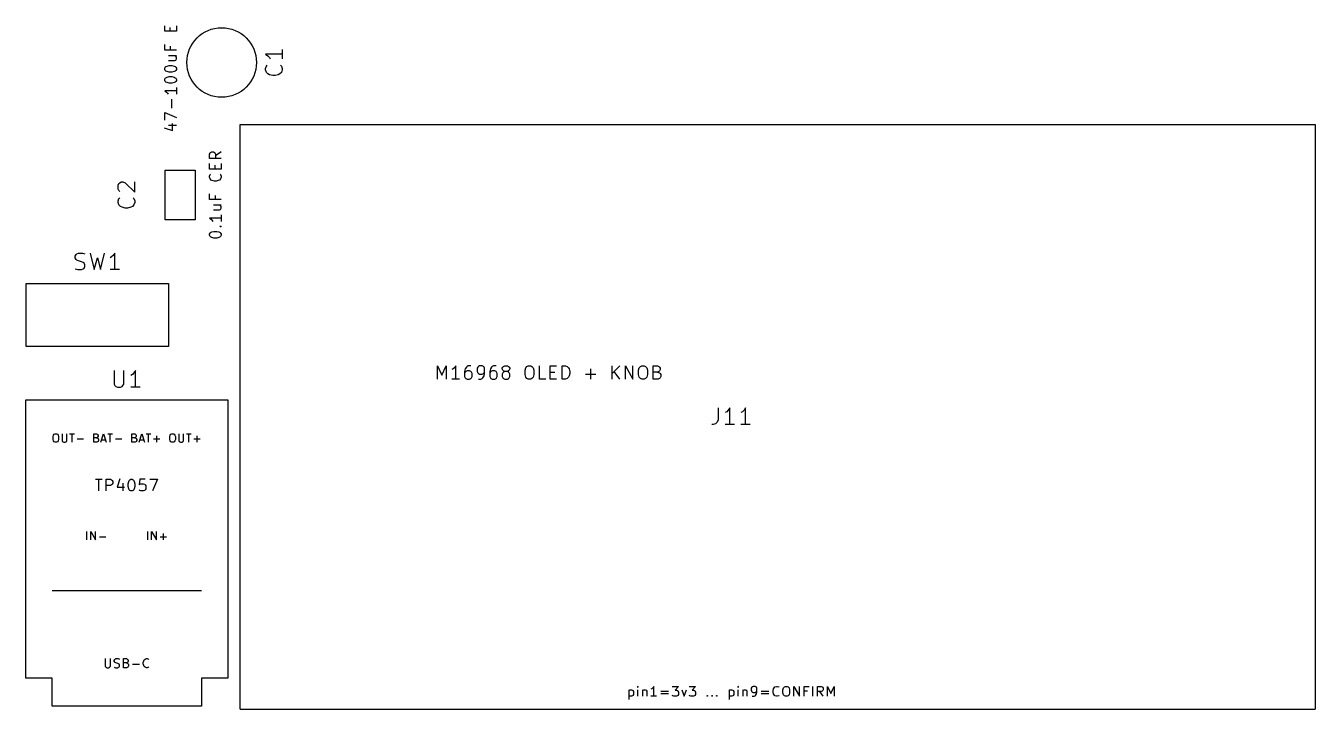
# Model space of a CAD drawing. Header units: inches. Extents: x -0.84 to 5.31, y 0.07 to 4.14.
# Drawn here: x 0.125 to 3.19, y 0.067 to 1.692 of the extents above; entities that cross this region are included whole.
import ezdxf

# ---------------------------------------------------------------- set-up
doc = ezdxf.new("R2010")
doc.units = ezdxf.units.IN
doc.header["$MEASUREMENT"] = 0
doc.layers.add('F.Silkscreen', color=41, linetype='CONTINUOUS', true_color=0xf2eda1)

msp = doc.modelspace()

# ---------------------------------------------------------------- linework, layer by layer
at = {"layer": 'F.Silkscreen', "linetype": 'CONTINUOUS'}
for p, q in [((0.4557, 1.6785), (0.4557, 1.6916)), ((0.4688, 1.6785), (0.4688, 1.6877)), ((0.4833, 1.6916), (0.4833, 1.6785)), ((0.4833, 1.6785), (0.4557, 1.6785)), ((0.4557, 1.6339), (0.4557, 1.647)), ((0.4833, 1.6339), (0.4557, 1.6339)), ((0.4688, 1.643), (0.4688, 1.6339)), ((0.7347, 1.6353), (0.7347, 1.6128)), ((0.457, 1.5932), (0.4583, 1.5945)), ((0.4583, 1.5945), (0.461, 1.5958)), ((0.461, 1.5958), (0.4662, 1.5971)), ((0.4649, 1.6207), (0.4833, 1.6207)), ((0.4649, 1.6089), (0.4793, 1.6089)), ((0.4662, 1.5971), (0.4728, 1.5971)), ((0.4728, 1.5971), (0.478, 1.5958)), ((0.478, 1.5958), (0.4807, 1.5945)), ((0.4793, 1.6089), (0.482, 1.6102)), ((0.482, 1.6194), (0.4807, 1.6207)), ((0.4807, 1.5945), (0.482, 1.5932)), ((0.4833, 1.6168), (0.482, 1.6194)), ((0.482, 1.6102), (0.4833, 1.6129)), ((0.4833, 1.6129), (0.4833, 1.6168)), ((0.7347, 1.624), (0.6953, 1.624)), ((0.6953, 1.624), (0.701, 1.6203)), ((0.6953, 1.5903), (0.6972, 1.5959)), ((0.6972, 1.5959), (0.6991, 1.5978)), ((0.701, 1.6203), (0.7047, 1.6165)), ((0.7047, 1.6165), (0.7066, 1.6128)), ((0.731, 1.5978), (0.7328, 1.5959)), ((0.7328, 1.5959), (0.7347, 1.5903)), ((0.4557, 1.5906), (0.457, 1.5932)), ((0.4557, 1.5879), (0.4557, 1.5906)), ((0.457, 1.5853), (0.4557, 1.5879)), ((0.4557, 1.5643), (0.457, 1.5669)), ((0.4557, 1.5617), (0.4557, 1.5643)), ((0.4583, 1.584), (0.457, 1.5853)), ((0.457, 1.5669), (0.4583, 1.5682)), ((0.461, 1.5827), (0.4583, 1.584)), ((0.4583, 1.5682), (0.461, 1.5696)), ((0.4662, 1.5814), (0.461, 1.5827)), ((0.461, 1.5696), (0.4662, 1.5709)), ((0.4728, 1.5814), (0.4662, 1.5814)), ((0.4662, 1.5709), (0.4728, 1.5709)), ((0.478, 1.5827), (0.4728, 1.5814)), ((0.4728, 1.5709), (0.478, 1.5696)), ((0.4807, 1.584), (0.478, 1.5827)), ((0.478, 1.5696), (0.4807, 1.5682)), ((0.482, 1.5853), (0.4807, 1.584)), ((0.4807, 1.5682), (0.482, 1.5669)), ((0.482, 1.5932), (0.4833, 1.5906)), ((0.4833, 1.5879), (0.482, 1.5853)), ((0.482, 1.5669), (0.4833, 1.5643)), ((0.4833, 1.5906), (0.4833, 1.5879)), ((0.4833, 1.5643), (0.4833, 1.5617)), ((0.6953, 1.5865), (0.6953, 1.5903)), ((0.6972, 1.5809), (0.6953, 1.5865)), ((0.701, 1.5771), (0.6972, 1.5809)), ((0.7047, 1.5753), (0.701, 1.5771)), ((0.7122, 1.5734), (0.7047, 1.5753)), ((0.7178, 1.5734), (0.7122, 1.5734)), ((0.7253, 1.5753), (0.7178, 1.5734)), ((0.7291, 1.5771), (0.7253, 1.5753)), ((0.7328, 1.5809), (0.7291, 1.5771)), ((0.7347, 1.5865), (0.7328, 1.5809)), ((0.7347, 1.5903), (0.7347, 1.5865)), ((0.457, 1.5591), (0.4557, 1.5617)), ((0.4833, 1.5367), (0.4557, 1.5367)), ((0.4557, 1.5367), (0.4597, 1.5341)), ((0.4583, 1.5577), (0.457, 1.5591)), ((0.461, 1.5564), (0.4583, 1.5577)), ((0.4597, 1.5341), (0.4623, 1.5315)), ((0.4662, 1.5551), (0.461, 1.5564)), ((0.4728, 1.5551), (0.4662, 1.5551)), ((0.478, 1.5564), (0.4728, 1.5551)), ((0.4807, 1.5577), (0.478, 1.5564)), ((0.482, 1.5591), (0.4807, 1.5577)), ((0.4833, 1.5617), (0.482, 1.5591)), ((0.4833, 1.5446), (0.4833, 1.5289)), ((0.4623, 1.5315), (0.4636, 1.5289)), ((0.4728, 1.4961), (0.4728, 1.5171)), ((0.4557, 1.4672), (0.4557, 1.4856)), ((0.4557, 1.4856), (0.4833, 1.4738)), ((0.4544, 1.4488), (0.4741, 1.4423)), ((0.4649, 1.4554), (0.4833, 1.4554)), ((0.4741, 1.4423), (0.4741, 1.4593)), ((0.6353, 1.4567), (3.1904, 1.4567)), ((0.6353, 0.0669), (0.6353, 1.4567)), ((3.1904, 1.4567), (3.1904, 0.0669)), ((0.562, 1.3865), (0.5633, 1.3891)), ((0.562, 1.376), (0.562, 1.3865)), ((0.5633, 1.3891), (0.5646, 1.3904)), ((0.5646, 1.3904), (0.5673, 1.3917)), ((0.5673, 1.3917), (0.5712, 1.3917)), ((0.5712, 1.3917), (0.5738, 1.3904)), ((0.5738, 1.3904), (0.5751, 1.3891)), ((0.5751, 1.3891), (0.5765, 1.3865)), ((0.5896, 1.3917), (0.5765, 1.3825)), ((0.5765, 1.3865), (0.5765, 1.376)), ((0.5896, 1.376), (0.562, 1.376)), ((0.562, 1.351), (0.562, 1.3642)), ((0.5896, 1.351), (0.562, 1.351)), ((0.5751, 1.351), (0.5751, 1.3602)), ((0.5896, 1.3642), (0.5896, 1.351)), ((0.3468, 1.3166), (0.3487, 1.3184)), ((0.3487, 1.3184), (0.3524, 1.3203)), ((0.3524, 1.3203), (0.3562, 1.3203)), ((0.3562, 1.3203), (0.3618, 1.3184)), ((0.3618, 1.3184), (0.3843, 1.2959)), ((0.3843, 1.2959), (0.3843, 1.3203)), ((0.457, 1.2303), (0.457, 1.3484)), ((0.457, 1.3484), (0.5278, 1.3484)), ((0.5278, 1.3484), (0.5278, 1.2303)), ((0.562, 1.334), (0.5633, 1.3379)), ((0.562, 1.3314), (0.562, 1.334)), ((0.5633, 1.3274), (0.562, 1.3314)), ((0.5633, 1.3379), (0.5646, 1.3392)), ((0.566, 1.3248), (0.5633, 1.3274)), ((0.5686, 1.3235), (0.566, 1.3248)), ((0.5738, 1.3222), (0.5686, 1.3235)), ((0.5778, 1.3222), (0.5738, 1.3222)), ((0.583, 1.3235), (0.5778, 1.3222)), ((0.5856, 1.3248), (0.583, 1.3235)), ((0.5883, 1.3274), (0.5856, 1.3248)), ((0.587, 1.3392), (0.5883, 1.3379)), ((0.5883, 1.3379), (0.5896, 1.334)), ((0.5896, 1.3314), (0.5883, 1.3274)), ((0.5896, 1.334), (0.5896, 1.3314)), ((0.3449, 1.3128), (0.3468, 1.3166)), ((0.3449, 1.3034), (0.3449, 1.3128)), ((0.3468, 1.2997), (0.3449, 1.3034)), ((0.3487, 1.2978), (0.3468, 1.2997)), ((0.562, 1.2789), (0.562, 1.292)), ((0.5751, 1.2881), (0.5751, 1.2789)), ((0.3449, 1.2753), (0.3468, 1.2809)), ((0.3449, 1.2716), (0.3449, 1.2753)), ((0.3468, 1.2659), (0.3449, 1.2716)), ((0.3468, 1.2809), (0.3487, 1.2828)), ((0.3506, 1.2622), (0.3468, 1.2659)), ((0.3543, 1.2603), (0.3506, 1.2622)), ((0.3618, 1.2584), (0.3543, 1.2603)), ((0.3674, 1.2584), (0.3618, 1.2584)), ((0.3749, 1.2603), (0.3674, 1.2584)), ((0.3787, 1.2622), (0.3749, 1.2603)), ((0.3824, 1.2659), (0.3787, 1.2622)), ((0.3806, 1.2828), (0.3824, 1.2809)), ((0.3824, 1.2809), (0.3843, 1.2753)), ((0.3843, 1.2716), (0.3824, 1.2659)), ((0.3843, 1.2753), (0.3843, 1.2716)), ((0.5896, 1.2789), (0.562, 1.2789)), ((0.5712, 1.2657), (0.5896, 1.2657)), ((0.5883, 1.2644), (0.587, 1.2657)), ((0.5896, 1.2618), (0.5883, 1.2644)), ((0.5883, 1.2552), (0.5896, 1.2579)), ((0.5896, 1.2579), (0.5896, 1.2618)), ((0.5278, 1.2303), (0.457, 1.2303)), ((0.5896, 1.2343), (0.562, 1.2343)), ((0.562, 1.2343), (0.566, 1.2316)), ((0.566, 1.2316), (0.5686, 1.229)), ((0.5686, 1.229), (0.5699, 1.2264)), ((0.5712, 1.2539), (0.5856, 1.2539)), ((0.5856, 1.2539), (0.5883, 1.2552)), ((0.5896, 1.2421), (0.5896, 1.2264)), ((0.562, 1.1962), (0.5633, 1.1988)), ((0.562, 1.1936), (0.562, 1.1962)), ((0.5633, 1.1988), (0.5646, 1.2001)), ((0.5646, 1.2001), (0.5673, 1.2014)), ((0.5673, 1.2014), (0.5725, 1.2028)), ((0.5725, 1.2028), (0.5791, 1.2028)), ((0.5791, 1.2028), (0.5843, 1.2014)), ((0.5843, 1.2014), (0.587, 1.2001)), ((0.587, 1.2146), (0.5883, 1.2159)), ((0.5883, 1.2133), (0.587, 1.2146)), ((0.587, 1.2146), (0.5896, 1.2146)), ((0.587, 1.2001), (0.5883, 1.1988)), ((0.5883, 1.2159), (0.5896, 1.2146)), ((0.5896, 1.2146), (0.5883, 1.2133)), ((0.5883, 1.1988), (0.5896, 1.1962)), ((0.5896, 1.1962), (0.5896, 1.1936)), ((0.5633, 1.1909), (0.562, 1.1936)), ((0.5646, 1.1896), (0.5633, 1.1909)), ((0.5673, 1.1883), (0.5646, 1.1896)), ((0.5725, 1.187), (0.5673, 1.1883)), ((0.5791, 1.187), (0.5725, 1.187)), ((0.5843, 1.1883), (0.5791, 1.187)), ((0.587, 1.1896), (0.5843, 1.1883)), ((0.5883, 1.1909), (0.587, 1.1896)), ((0.5896, 1.1936), (0.5883, 1.1909)), ((0.243, 1.1439), (0.2449, 1.1476)), ((0.243, 1.1401), (0.243, 1.1439)), ((0.2449, 1.1364), (0.243, 1.1401)), ((0.2449, 1.1476), (0.2468, 1.1495)), ((0.2468, 1.1345), (0.2449, 1.1364)), ((0.2468, 1.1495), (0.2505, 1.1514)), ((0.2505, 1.1326), (0.2468, 1.1345)), ((0.2505, 1.1514), (0.2599, 1.1514)), ((0.2599, 1.1514), (0.2655, 1.1495)), ((0.2787, 1.1514), (0.288, 1.112)), ((0.288, 1.112), (0.2955, 1.1401)), ((0.2955, 1.1401), (0.303, 1.112)), ((0.303, 1.112), (0.3124, 1.1514)), ((0.3293, 1.142), (0.3255, 1.1401)), ((0.333, 1.1458), (0.3293, 1.142)), ((0.3368, 1.1514), (0.333, 1.1458)), ((0.3368, 1.112), (0.3368, 1.1514)), ((0.243, 1.1139), (0.2487, 1.112)), ((0.2487, 1.112), (0.258, 1.112)), ((0.258, 1.1308), (0.2505, 1.1326)), ((0.2618, 1.1289), (0.258, 1.1308)), ((0.258, 1.112), (0.2618, 1.1139)), ((0.2637, 1.127), (0.2618, 1.1289)), ((0.2618, 1.1139), (0.2637, 1.1158)), ((0.2655, 1.1233), (0.2637, 1.127)), ((0.2637, 1.1158), (0.2655, 1.1195)), ((0.2655, 1.1195), (0.2655, 1.1233)), ((0.348, 1.112), (0.3255, 1.112)), ((0.1263, 1.0787), (0.4648, 1.0787)), ((0.1263, 0.9291), (0.1263, 1.0787)), ((0.4648, 1.0787), (0.4648, 0.9291)), ((0.4648, 0.9291), (0.1263, 0.9291)), ((0.3355, 0.8719), (0.3355, 0.84)), ((0.358, 0.84), (0.358, 0.8719)), ((0.3786, 0.8625), (0.3748, 0.8606)), ((0.3823, 0.8662), (0.3786, 0.8625)), ((0.3861, 0.8719), (0.3823, 0.8662)), ((0.3861, 0.8325), (0.3861, 0.8719)), ((1.1037, 0.8518), (1.1037, 0.8833)), ((1.1037, 0.8833), (1.1142, 0.8608)), ((1.1142, 0.8608), (1.1247, 0.8833)), ((1.1247, 0.8833), (1.1247, 0.8518)), ((1.1412, 0.8758), (1.1382, 0.8743)), ((1.1442, 0.8788), (1.1412, 0.8758)), ((1.1472, 0.8833), (1.1442, 0.8788)), ((1.1472, 0.8518), (1.1472, 0.8833)), ((1.1697, 0.8758), (1.1682, 0.8698)), ((1.1682, 0.8698), (1.1682, 0.8578)), ((1.1697, 0.8683), (1.1682, 0.8653)), ((1.1727, 0.8803), (1.1697, 0.8758)), ((1.1712, 0.8698), (1.1697, 0.8683)), ((1.1742, 0.8713), (1.1712, 0.8698)), ((1.1742, 0.8818), (1.1727, 0.8803)), ((1.1772, 0.8833), (1.1742, 0.8818)), ((1.1801, 0.8713), (1.1742, 0.8713)), ((1.1831, 0.8833), (1.1772, 0.8833)), ((1.1831, 0.8698), (1.1801, 0.8713)), ((1.1846, 0.8683), (1.1831, 0.8698)), ((1.1861, 0.8653), (1.1846, 0.8683)), ((1.1861, 0.8578), (1.1861, 0.8653)), ((1.1996, 0.8803), (1.1981, 0.8773)), ((1.1981, 0.8773), (1.1981, 0.8698)), ((1.1981, 0.8698), (1.1996, 0.8668)), ((1.2011, 0.8818), (1.1996, 0.8803)), ((1.1996, 0.8668), (1.2011, 0.8653)), ((1.2041, 0.8833), (1.2011, 0.8818)), ((1.2011, 0.8653), (1.2041, 0.8638)), ((1.2101, 0.8833), (1.2041, 0.8833)), ((1.2041, 0.8638), (1.2101, 0.8638)), ((1.2131, 0.8818), (1.2101, 0.8833)), ((1.2101, 0.8638), (1.2131, 0.8653)), ((1.2116, 0.8548), (1.2146, 0.8593)), ((1.2146, 0.8803), (1.2131, 0.8818)), ((1.2131, 0.8653), (1.2146, 0.8668)), ((1.2161, 0.8773), (1.2146, 0.8803)), ((1.2146, 0.8668), (1.2161, 0.8698)), ((1.2146, 0.8593), (1.2161, 0.8653)), ((1.2161, 0.8653), (1.2161, 0.8773)), ((1.2296, 0.8758), (1.2281, 0.8698)), ((1.2281, 0.8698), (1.2281, 0.8578)), ((1.2296, 0.8683), (1.2281, 0.8653)), ((1.2326, 0.8803), (1.2296, 0.8758)), ((1.2311, 0.8698), (1.2296, 0.8683)), ((1.2341, 0.8713), (1.2311, 0.8698)), ((1.2341, 0.8818), (1.2326, 0.8803)), ((1.2371, 0.8833), (1.2341, 0.8818)), ((1.2401, 0.8713), (1.2341, 0.8713)), ((1.2431, 0.8833), (1.2371, 0.8833)), ((1.2431, 0.8698), (1.2401, 0.8713)), ((1.2446, 0.8683), (1.2431, 0.8698)), ((1.2461, 0.8653), (1.2446, 0.8683)), ((1.2461, 0.8578), (1.2461, 0.8653)), ((1.2581, 0.8773), (1.2596, 0.8803)), ((1.2581, 0.8758), (1.2581, 0.8773)), ((1.2596, 0.8728), (1.2581, 0.8758)), ((1.2596, 0.8668), (1.2581, 0.8638)), ((1.2581, 0.8638), (1.2581, 0.8578)), ((1.2596, 0.8803), (1.2611, 0.8818)), ((1.2611, 0.8713), (1.2596, 0.8728)), ((1.2611, 0.8683), (1.2596, 0.8668)), ((1.2611, 0.8818), (1.2641, 0.8833)), ((1.2641, 0.8698), (1.2611, 0.8713)), ((1.2641, 0.8698), (1.2611, 0.8683)), ((1.2641, 0.8833), (1.2701, 0.8833)), ((1.2701, 0.8698), (1.2641, 0.8698)), ((1.2701, 0.8833), (1.2731, 0.8818)), ((1.2731, 0.8713), (1.2701, 0.8698)), ((1.2731, 0.8683), (1.2701, 0.8698)), ((1.2731, 0.8818), (1.2746, 0.8803)), ((1.2746, 0.8728), (1.2731, 0.8713)), ((1.2746, 0.8668), (1.2731, 0.8683)), ((1.2746, 0.8803), (1.2761, 0.8773)), ((1.2761, 0.8758), (1.2746, 0.8728)), ((1.2761, 0.8638), (1.2746, 0.8668)), ((1.2761, 0.8773), (1.2761, 0.8758)), ((1.2761, 0.8578), (1.2761, 0.8638)), ((1.3121, 0.8728), (1.3136, 0.8788)), ((1.3121, 0.8623), (1.3121, 0.8728)), ((1.3136, 0.8563), (1.3121, 0.8623)), ((1.3136, 0.8788), (1.3166, 0.8818)), ((1.3166, 0.8818), (1.3196, 0.8833)), ((1.3196, 0.8833), (1.3256, 0.8833)), ((1.3256, 0.8833), (1.3286, 0.8818)), ((1.3286, 0.8818), (1.3316, 0.8788)), ((1.3316, 0.8788), (1.3331, 0.8728)), ((1.3331, 0.8623), (1.3316, 0.8563)), ((1.3331, 0.8728), (1.3331, 0.8623)), ((1.3466, 0.8518), (1.3466, 0.8833)), ((1.3721, 0.8518), (1.3721, 0.8833)), ((1.3721, 0.8833), (1.3871, 0.8833)), ((1.3721, 0.8683), (1.3826, 0.8683)), ((1.4006, 0.8518), (1.4006, 0.8833)), ((1.4006, 0.8833), (1.4081, 0.8833)), ((1.4081, 0.8833), (1.4126, 0.8818)), ((1.4126, 0.8818), (1.4156, 0.8788)), ((1.4156, 0.8788), (1.4171, 0.8758)), ((1.4171, 0.8593), (1.4156, 0.8563)), ((1.4171, 0.8758), (1.4186, 0.8698)), ((1.4186, 0.8653), (1.4171, 0.8593)), ((1.4186, 0.8698), (1.4186, 0.8653)), ((1.4561, 0.8638), (1.4801, 0.8638)), ((1.4681, 0.8518), (1.4681, 0.8758)), ((1.5191, 0.8518), (1.5191, 0.8833)), ((1.5371, 0.8833), (1.5191, 0.8653)), ((1.5371, 0.8518), (1.5236, 0.8698)), ((1.5506, 0.8518), (1.5506, 0.8833)), ((1.5506, 0.8833), (1.5686, 0.8518)), ((1.5686, 0.8518), (1.5686, 0.8833)), ((1.5821, 0.8728), (1.5836, 0.8788)), ((1.5821, 0.8623), (1.5821, 0.8728)), ((1.5836, 0.8563), (1.5821, 0.8623)), ((1.5836, 0.8788), (1.5866, 0.8818)), ((1.5866, 0.8818), (1.5896, 0.8833)), ((1.5896, 0.8833), (1.5956, 0.8833)), ((1.5956, 0.8833), (1.5986, 0.8818)), ((1.5986, 0.8818), (1.6016, 0.8788)), ((1.6016, 0.8788), (1.6031, 0.8728)), ((1.6031, 0.8623), (1.6016, 0.8563)), ((1.6031, 0.8728), (1.6031, 0.8623)), ((1.6166, 0.8518), (1.6166, 0.8833)), ((1.6166, 0.8833), (1.6271, 0.8833)), ((1.6271, 0.8683), (1.6166, 0.8683)), ((1.6271, 0.8833), (1.6301, 0.8818)), ((1.6301, 0.8698), (1.6271, 0.8683)), ((1.6271, 0.8683), (1.6316, 0.8668)), ((1.6301, 0.8818), (1.6316, 0.8803)), ((1.6316, 0.8713), (1.6301, 0.8698)), ((1.6316, 0.8803), (1.6331, 0.8773)), ((1.6331, 0.8743), (1.6316, 0.8713)), ((1.6316, 0.8668), (1.6331, 0.8653)), ((1.6331, 0.8773), (1.6331, 0.8743)), ((1.6331, 0.8653), (1.6346, 0.8623)), ((1.6346, 0.8623), (1.6346, 0.8578)), ((0.3355, 0.84), (0.3373, 0.8362)), ((0.3373, 0.8362), (0.3392, 0.8344)), ((0.3392, 0.8344), (0.343, 0.8325)), ((0.343, 0.8325), (0.3505, 0.8325)), ((0.3505, 0.8325), (0.3542, 0.8344)), ((0.3542, 0.8344), (0.3561, 0.8362)), ((0.3561, 0.8362), (0.358, 0.84)), ((0.3973, 0.8325), (0.3748, 0.8325)), ((1.1562, 0.8518), (1.1382, 0.8518)), ((1.1682, 0.8578), (1.1697, 0.8548)), ((1.1697, 0.8548), (1.1712, 0.8533)), ((1.1712, 0.8533), (1.1742, 0.8518)), ((1.1742, 0.8518), (1.1801, 0.8518)), ((1.1801, 0.8518), (1.1831, 0.8533)), ((1.1831, 0.8533), (1.1846, 0.8548)), ((1.1846, 0.8548), (1.1861, 0.8578)), ((1.2011, 0.8518), (1.2071, 0.8518)), ((1.2071, 0.8518), (1.2101, 0.8533)), ((1.2101, 0.8533), (1.2116, 0.8548)), ((1.2281, 0.8578), (1.2296, 0.8548)), ((1.2296, 0.8548), (1.2311, 0.8533)), ((1.2311, 0.8533), (1.2341, 0.8518)), ((1.2341, 0.8518), (1.2401, 0.8518)), ((1.2401, 0.8518), (1.2431, 0.8533)), ((1.2431, 0.8533), (1.2446, 0.8548)), ((1.2446, 0.8548), (1.2461, 0.8578)), ((1.2581, 0.8578), (1.2596, 0.8548)), ((1.2596, 0.8548), (1.2611, 0.8533)), ((1.2611, 0.8533), (1.2641, 0.8518)), ((1.2641, 0.8518), (1.2701, 0.8518)), ((1.2701, 0.8518), (1.2731, 0.8533)), ((1.2731, 0.8533), (1.2746, 0.8548)), ((1.2746, 0.8548), (1.2761, 0.8578)), ((1.3166, 0.8533), (1.3136, 0.8563)), ((1.3196, 0.8518), (1.3166, 0.8533)), ((1.3256, 0.8518), (1.3196, 0.8518)), ((1.3286, 0.8533), (1.3256, 0.8518)), ((1.3316, 0.8563), (1.3286, 0.8533)), ((1.3616, 0.8518), (1.3466, 0.8518)), ((1.3871, 0.8518), (1.3721, 0.8518)), ((1.4081, 0.8518), (1.4006, 0.8518)), ((1.4126, 0.8533), (1.4081, 0.8518)), ((1.4156, 0.8563), (1.4126, 0.8533)), ((1.5866, 0.8533), (1.5836, 0.8563)), ((1.5896, 0.8518), (1.5866, 0.8533)), ((1.5956, 0.8518), (1.5896, 0.8518)), ((1.5986, 0.8533), (1.5956, 0.8518)), ((1.6016, 0.8563), (1.5986, 0.8533)), ((1.6286, 0.8518), (1.6166, 0.8518)), ((1.6316, 0.8533), (1.6286, 0.8518)), ((1.6331, 0.8548), (1.6316, 0.8533)), ((1.6346, 0.8578), (1.6331, 0.8548)), ((0.1253, 0.1408), (0.1253, 0.8022)), ((0.1253, 0.8022), (0.6056, 0.8022)), ((0.6056, 0.8022), (0.6056, 0.1408)), ((1.7708, 0.7832), (1.7708, 0.7551)), ((1.7914, 0.7738), (1.7876, 0.772)), ((1.7951, 0.7776), (1.7914, 0.7738)), ((1.7989, 0.7832), (1.7951, 0.7776)), ((1.7989, 0.7439), (1.7989, 0.7832)), ((1.8289, 0.7738), (1.8251, 0.772)), ((1.8326, 0.7776), (1.8289, 0.7738)), ((1.8364, 0.7832), (1.8326, 0.7776)), ((1.8364, 0.7439), (1.8364, 0.7832)), ((1.7595, 0.7439), (1.7558, 0.7439)), ((1.7651, 0.7457), (1.7595, 0.7439)), ((1.7689, 0.7495), (1.7651, 0.7457)), ((1.7708, 0.7551), (1.7689, 0.7495)), ((1.8101, 0.7439), (1.7876, 0.7439)), ((1.8476, 0.7439), (1.8251, 0.7439)), ((0.1902, 0.7149), (0.1911, 0.7186)), ((0.1902, 0.7083), (0.1902, 0.7149)), ((0.1911, 0.7046), (0.1902, 0.7083)), ((0.1911, 0.7186), (0.193, 0.7205)), ((0.193, 0.7205), (0.1949, 0.7215)), ((0.1949, 0.7215), (0.1986, 0.7215)), ((0.1986, 0.7215), (0.2005, 0.7205)), ((0.2005, 0.7205), (0.2024, 0.7186)), ((0.2024, 0.7186), (0.2033, 0.7149)), ((0.2033, 0.7083), (0.2024, 0.7046)), ((0.2033, 0.7149), (0.2033, 0.7083)), ((0.2117, 0.7215), (0.2117, 0.7055)), ((0.2117, 0.7055), (0.2127, 0.7036)), ((0.222, 0.7036), (0.223, 0.7055)), ((0.223, 0.7055), (0.223, 0.7215)), ((0.2295, 0.7215), (0.2408, 0.7215)), ((0.2352, 0.7018), (0.2352, 0.7215)), ((0.2474, 0.7093), (0.2624, 0.7093)), ((0.2867, 0.7018), (0.2867, 0.7215)), ((0.2867, 0.7215), (0.2933, 0.7215)), ((0.2933, 0.7121), (0.2867, 0.7121)), ((0.2933, 0.7215), (0.2952, 0.7205)), ((0.2952, 0.713), (0.2933, 0.7121)), ((0.2933, 0.7121), (0.2961, 0.7111)), ((0.2952, 0.7205), (0.2961, 0.7196)), ((0.2961, 0.714), (0.2952, 0.713)), ((0.2961, 0.7196), (0.297, 0.7177)), ((0.297, 0.7158), (0.2961, 0.714)), ((0.2961, 0.7111), (0.297, 0.7102)), ((0.297, 0.7177), (0.297, 0.7158)), ((0.297, 0.7102), (0.298, 0.7083)), ((0.298, 0.7055), (0.297, 0.7036)), ((0.298, 0.7083), (0.298, 0.7055)), ((0.3036, 0.7018), (0.3102, 0.7215)), ((0.3055, 0.7074), (0.3148, 0.7074)), ((0.3102, 0.7215), (0.3167, 0.7018)), ((0.3205, 0.7215), (0.3317, 0.7215)), ((0.3261, 0.7018), (0.3261, 0.7215)), ((0.3383, 0.7093), (0.3533, 0.7093)), ((0.3776, 0.7018), (0.3776, 0.7215)), ((0.3776, 0.7215), (0.3842, 0.7215)), ((0.3842, 0.7121), (0.3776, 0.7121)), ((0.3842, 0.7215), (0.3861, 0.7205)), ((0.3861, 0.713), (0.3842, 0.7121)), ((0.3842, 0.7121), (0.387, 0.7111)), ((0.3861, 0.7205), (0.387, 0.7196)), ((0.387, 0.714), (0.3861, 0.713)), ((0.387, 0.7196), (0.388, 0.7177)), ((0.388, 0.7158), (0.387, 0.714)), ((0.387, 0.7111), (0.388, 0.7102)), ((0.388, 0.7177), (0.388, 0.7158)), ((0.388, 0.7102), (0.3889, 0.7083)), ((0.3889, 0.7055), (0.388, 0.7036)), ((0.3889, 0.7083), (0.3889, 0.7055)), ((0.3945, 0.7018), (0.4011, 0.7215)), ((0.3964, 0.7074), (0.4058, 0.7074)), ((0.4011, 0.7215), (0.4076, 0.7018)), ((0.4114, 0.7215), (0.4226, 0.7215)), ((0.417, 0.7018), (0.417, 0.7215)), ((0.4292, 0.7093), (0.4442, 0.7093)), ((0.4367, 0.7018), (0.4367, 0.7168)), ((0.4676, 0.7149), (0.4686, 0.7186)), ((0.4676, 0.7083), (0.4676, 0.7149)), ((0.4686, 0.7046), (0.4676, 0.7083)), ((0.4686, 0.7186), (0.4704, 0.7205)), ((0.4704, 0.7205), (0.4723, 0.7215)), ((0.4723, 0.7215), (0.4761, 0.7215)), ((0.4761, 0.7215), (0.4779, 0.7205)), ((0.4779, 0.7205), (0.4798, 0.7186)), ((0.4798, 0.7186), (0.4808, 0.7149)), ((0.4808, 0.7083), (0.4798, 0.7046)), ((0.4808, 0.7149), (0.4808, 0.7083)), ((0.4892, 0.7215), (0.4892, 0.7055)), ((0.4892, 0.7055), (0.4901, 0.7036)), ((0.4995, 0.7036), (0.5004, 0.7055)), ((0.5004, 0.7055), (0.5004, 0.7215)), ((0.507, 0.7215), (0.5183, 0.7215)), ((0.5126, 0.7018), (0.5126, 0.7215)), ((0.5248, 0.7093), (0.5398, 0.7093)), ((0.5323, 0.7018), (0.5323, 0.7168)), ((0.193, 0.7027), (0.1911, 0.7046)), ((0.1949, 0.7018), (0.193, 0.7027)), ((0.1986, 0.7018), (0.1949, 0.7018)), ((0.2005, 0.7027), (0.1986, 0.7018)), ((0.2024, 0.7046), (0.2005, 0.7027)), ((0.2127, 0.7036), (0.2136, 0.7027)), ((0.2136, 0.7027), (0.2155, 0.7018)), ((0.2155, 0.7018), (0.2192, 0.7018)), ((0.2192, 0.7018), (0.2211, 0.7027)), ((0.2211, 0.7027), (0.222, 0.7036)), ((0.2942, 0.7018), (0.2867, 0.7018)), ((0.2961, 0.7027), (0.2942, 0.7018)), ((0.297, 0.7036), (0.2961, 0.7027)), ((0.3851, 0.7018), (0.3776, 0.7018)), ((0.387, 0.7027), (0.3851, 0.7018)), ((0.388, 0.7036), (0.387, 0.7027)), ((0.4704, 0.7027), (0.4686, 0.7046)), ((0.4723, 0.7018), (0.4704, 0.7027)), ((0.4761, 0.7018), (0.4723, 0.7018)), ((0.4779, 0.7027), (0.4761, 0.7018)), ((0.4798, 0.7046), (0.4779, 0.7027)), ((0.4901, 0.7036), (0.4911, 0.7027)), ((0.4911, 0.7027), (0.4929, 0.7018)), ((0.4929, 0.7018), (0.4967, 0.7018)), ((0.4967, 0.7018), (0.4986, 0.7027)), ((0.4986, 0.7027), (0.4995, 0.7036)), ((0.2913, 0.6135), (0.3071, 0.6135)), ((0.2992, 0.5859), (0.2992, 0.6135)), ((0.3163, 0.5859), (0.3163, 0.6135)), ((0.3163, 0.6135), (0.3267, 0.6135)), ((0.3267, 0.6135), (0.3294, 0.6122)), ((0.3491, 0.6148), (0.3425, 0.5951)), ((0.3727, 0.6122), (0.3753, 0.6135)), ((0.3753, 0.6135), (0.3779, 0.6135)), ((0.3779, 0.6135), (0.3806, 0.6122)), ((0.3963, 0.6135), (0.395, 0.6004)), ((0.4094, 0.6135), (0.3963, 0.6135)), ((0.4199, 0.6135), (0.4383, 0.6135)), ((0.4383, 0.6135), (0.4265, 0.5859)), ((0.3267, 0.599), (0.3163, 0.599)), ((0.3294, 0.6004), (0.3267, 0.599)), ((0.3294, 0.6122), (0.3307, 0.6109)), ((0.3307, 0.6017), (0.3294, 0.6004)), ((0.3307, 0.6109), (0.332, 0.6082)), ((0.332, 0.6043), (0.3307, 0.6017)), ((0.332, 0.6082), (0.332, 0.6043)), ((0.3425, 0.5951), (0.3596, 0.5951)), ((0.3556, 0.6043), (0.3556, 0.5859)), ((0.3687, 0.603), (0.3701, 0.6082)), ((0.3687, 0.5964), (0.3687, 0.603)), ((0.3701, 0.5912), (0.3687, 0.5964)), ((0.3701, 0.6082), (0.3714, 0.6109)), ((0.3714, 0.5885), (0.3701, 0.5912)), ((0.3714, 0.6109), (0.3727, 0.6122)), ((0.3727, 0.5872), (0.3714, 0.5885)), ((0.3753, 0.5859), (0.3727, 0.5872)), ((0.3779, 0.5859), (0.3753, 0.5859)), ((0.3806, 0.5872), (0.3779, 0.5859)), ((0.3806, 0.6122), (0.3819, 0.6109)), ((0.3819, 0.5885), (0.3806, 0.5872)), ((0.3819, 0.6109), (0.3832, 0.6082)), ((0.3832, 0.5912), (0.3819, 0.5885)), ((0.3832, 0.6082), (0.3845, 0.603)), ((0.3845, 0.5964), (0.3832, 0.5912)), ((0.3845, 0.603), (0.3845, 0.5964)), ((0.395, 0.6004), (0.3963, 0.6017)), ((0.3963, 0.5872), (0.395, 0.5885)), ((0.3963, 0.6017), (0.3989, 0.603)), ((0.3989, 0.5859), (0.3963, 0.5872)), ((0.3989, 0.603), (0.4055, 0.603)), ((0.4055, 0.5859), (0.3989, 0.5859)), ((0.4055, 0.603), (0.4081, 0.6017)), ((0.4081, 0.5872), (0.4055, 0.5859)), ((0.4081, 0.6017), (0.4094, 0.6004)), ((0.4094, 0.5885), (0.4081, 0.5872)), ((0.4094, 0.6004), (0.4107, 0.5977)), ((0.4107, 0.5912), (0.4094, 0.5885)), ((0.4107, 0.5977), (0.4107, 0.5912)), ((0.2708, 0.4695), (0.2708, 0.4892)), ((0.2802, 0.4695), (0.2802, 0.4892)), ((0.2802, 0.4892), (0.2914, 0.4695)), ((0.2914, 0.4695), (0.2914, 0.4892)), ((0.3008, 0.477), (0.3158, 0.477)), ((0.4151, 0.4695), (0.4151, 0.4892)), ((0.4245, 0.4695), (0.4245, 0.4892)), ((0.4245, 0.4892), (0.4358, 0.4695)), ((0.4358, 0.4695), (0.4358, 0.4892)), ((0.4451, 0.477), (0.4601, 0.477)), ((0.4526, 0.4695), (0.4526, 0.4845)), ((0.1883, 0.3494), (0.5426, 0.3494)), ((0.3139, 0.1871), (0.3139, 0.1695)), ((0.3263, 0.1695), (0.3263, 0.1871)), ((0.3356, 0.183), (0.3366, 0.185)), ((0.3366, 0.185), (0.3376, 0.186)), ((0.3376, 0.186), (0.3397, 0.1871)), ((0.3397, 0.1871), (0.3448, 0.1871)), ((0.3448, 0.1871), (0.3479, 0.186)), ((0.3572, 0.1654), (0.3572, 0.1871)), ((0.3572, 0.1871), (0.3644, 0.1871)), ((0.3644, 0.1871), (0.3665, 0.186)), ((0.3665, 0.186), (0.3675, 0.185)), ((0.3675, 0.185), (0.3686, 0.183)), ((0.4057, 0.1819), (0.4067, 0.184)), ((0.4067, 0.184), (0.4088, 0.186)), ((0.4088, 0.186), (0.4119, 0.1871)), ((0.4119, 0.1871), (0.4139, 0.1871)), ((0.4139, 0.1871), (0.417, 0.186)), ((0.417, 0.186), (0.418, 0.185)), ((0.3139, 0.1695), (0.3149, 0.1675)), ((0.3149, 0.1675), (0.316, 0.1665)), ((0.316, 0.1665), (0.318, 0.1654)), ((0.318, 0.1654), (0.3222, 0.1654)), ((0.3222, 0.1654), (0.3242, 0.1665)), ((0.3242, 0.1665), (0.3252, 0.1675)), ((0.3252, 0.1675), (0.3263, 0.1695)), ((0.3356, 0.1809), (0.3356, 0.183)), ((0.3366, 0.1788), (0.3356, 0.1809)), ((0.3356, 0.1665), (0.3387, 0.1654)), ((0.3376, 0.1778), (0.3366, 0.1788)), ((0.3397, 0.1768), (0.3376, 0.1778)), ((0.3387, 0.1654), (0.3438, 0.1654)), ((0.3438, 0.1757), (0.3397, 0.1768)), ((0.3459, 0.1747), (0.3438, 0.1757)), ((0.3438, 0.1654), (0.3459, 0.1665)), ((0.3469, 0.1737), (0.3459, 0.1747)), ((0.3459, 0.1665), (0.3469, 0.1675)), ((0.3479, 0.1716), (0.3469, 0.1737)), ((0.3469, 0.1675), (0.3479, 0.1695)), ((0.3479, 0.1695), (0.3479, 0.1716)), ((0.3644, 0.1768), (0.3572, 0.1768)), ((0.3655, 0.1654), (0.3572, 0.1654)), ((0.3665, 0.1778), (0.3644, 0.1768)), ((0.3644, 0.1768), (0.3675, 0.1757)), ((0.3675, 0.1665), (0.3655, 0.1654)), ((0.3675, 0.1788), (0.3665, 0.1778)), ((0.3686, 0.1809), (0.3675, 0.1788)), ((0.3675, 0.1757), (0.3686, 0.1747)), ((0.3686, 0.1675), (0.3675, 0.1665)), ((0.3686, 0.183), (0.3686, 0.1809)), ((0.3686, 0.1747), (0.3696, 0.1726)), ((0.3696, 0.1695), (0.3686, 0.1675)), ((0.3696, 0.1726), (0.3696, 0.1695)), ((0.3789, 0.1737), (0.3954, 0.1737)), ((0.4046, 0.1778), (0.4057, 0.1819)), ((0.4046, 0.1747), (0.4046, 0.1778)), ((0.4057, 0.1706), (0.4046, 0.1747)), ((0.4067, 0.1685), (0.4057, 0.1706)), ((0.4088, 0.1665), (0.4067, 0.1685)), ((0.4119, 0.1654), (0.4088, 0.1665)), ((0.4139, 0.1654), (0.4119, 0.1654)), ((0.417, 0.1665), (0.4139, 0.1654)), ((0.418, 0.1675), (0.417, 0.1665)), ((0.1883, 0.1408), (0.1253, 0.1408)), ((0.1883, 0.0739), (0.1883, 0.1408)), ((0.6056, 0.1408), (0.5426, 0.1408)), ((0.5426, 0.1408), (0.5426, 0.0739)), ((1.5585, 0.1133), (1.5585, 0.0897)), ((1.5585, 0.1122), (1.5608, 0.1133)), ((1.5608, 0.0976), (1.5585, 0.0987)), ((1.5608, 0.1133), (1.5653, 0.1133)), ((1.5653, 0.0976), (1.5608, 0.0976)), ((1.5653, 0.1133), (1.5675, 0.1122)), ((1.5675, 0.0987), (1.5653, 0.0976)), ((1.5675, 0.1122), (1.5687, 0.1111)), ((1.5687, 0.0998), (1.5675, 0.0987)), ((1.5687, 0.1111), (1.5698, 0.1088)), ((1.5698, 0.1021), (1.5687, 0.0998)), ((1.5698, 0.1088), (1.5698, 0.1021)), ((1.5799, 0.1212), (1.5788, 0.1201)), ((1.5788, 0.1201), (1.5799, 0.119)), ((1.581, 0.1201), (1.5799, 0.1212)), ((1.5799, 0.1212), (1.5799, 0.119)), ((1.5799, 0.119), (1.581, 0.1201)), ((1.5799, 0.0976), (1.5799, 0.1133)), ((1.5912, 0.1133), (1.5912, 0.0976)), ((1.5912, 0.1111), (1.5923, 0.1122)), ((1.5923, 0.1122), (1.5945, 0.1133)), ((1.5945, 0.1133), (1.5979, 0.1133)), ((1.5979, 0.1133), (1.6002, 0.1122)), ((1.6002, 0.1122), (1.6013, 0.11)), ((1.6013, 0.11), (1.6013, 0.0976)), ((1.6137, 0.1156), (1.6114, 0.1145)), ((1.6249, 0.0976), (1.6114, 0.0976)), ((1.6159, 0.1178), (1.6137, 0.1156)), ((1.6182, 0.1212), (1.6159, 0.1178)), ((1.6182, 0.0976), (1.6182, 0.1212)), ((1.635, 0.11), (1.653, 0.11)), ((1.653, 0.1032), (1.635, 0.1032)), ((1.662, 0.1212), (1.6766, 0.1212)), ((1.6631, 0.0987), (1.662, 0.0998)), ((1.6654, 0.0976), (1.6631, 0.0987)), ((1.6721, 0.0976), (1.6654, 0.0976)), ((1.6766, 0.1212), (1.6688, 0.1122)), ((1.6688, 0.1122), (1.6721, 0.1122)), ((1.6721, 0.1122), (1.6744, 0.1111)), ((1.6744, 0.0987), (1.6721, 0.0976)), ((1.6744, 0.1111), (1.6755, 0.11)), ((1.6755, 0.0998), (1.6744, 0.0987)), ((1.6755, 0.11), (1.6766, 0.1077)), ((1.6766, 0.1021), (1.6755, 0.0998)), ((1.6766, 0.1077), (1.6766, 0.1021)), ((1.6845, 0.1133), (1.6901, 0.0976)), ((1.6901, 0.0976), (1.6958, 0.1133)), ((1.7025, 0.1212), (1.7171, 0.1212)), ((1.7036, 0.0987), (1.7025, 0.0998)), ((1.7059, 0.0976), (1.7036, 0.0987)), ((1.7126, 0.0976), (1.7059, 0.0976)), ((1.7171, 0.1212), (1.7093, 0.1122)), ((1.7093, 0.1122), (1.7126, 0.1122)), ((1.7126, 0.1122), (1.7149, 0.1111)), ((1.7149, 0.0987), (1.7126, 0.0976)), ((1.7149, 0.1111), (1.716, 0.11)), ((1.716, 0.0998), (1.7149, 0.0987)), ((1.716, 0.11), (1.7171, 0.1077)), ((1.7171, 0.1021), (1.716, 0.0998)), ((1.7171, 0.1077), (1.7171, 0.1021)), ((1.7441, 0.0987), (1.7453, 0.0998)), ((1.7453, 0.0976), (1.7441, 0.0987)), ((1.7453, 0.0998), (1.7464, 0.0987)), ((1.7453, 0.0998), (1.7453, 0.0976)), ((1.7464, 0.0987), (1.7453, 0.0976)), ((1.7554, 0.0987), (1.7565, 0.0998)), ((1.7565, 0.0976), (1.7554, 0.0987)), ((1.7565, 0.0998), (1.7576, 0.0987)), ((1.7565, 0.0998), (1.7565, 0.0976)), ((1.7576, 0.0987), (1.7565, 0.0976)), ((1.7666, 0.0987), (1.7678, 0.0998)), ((1.7678, 0.0976), (1.7666, 0.0987)), ((1.7678, 0.0998), (1.7689, 0.0987)), ((1.7678, 0.0998), (1.7678, 0.0976)), ((1.7689, 0.0987), (1.7678, 0.0976)), ((1.797, 0.1133), (1.797, 0.0897)), ((1.797, 0.1122), (1.7993, 0.1133)), ((1.7993, 0.0976), (1.797, 0.0987)), ((1.7993, 0.1133), (1.8038, 0.1133)), ((1.8038, 0.0976), (1.7993, 0.0976)), ((1.8038, 0.1133), (1.806, 0.1122)), ((1.806, 0.0987), (1.8038, 0.0976)), ((1.806, 0.1122), (1.8071, 0.1111)), ((1.8071, 0.0998), (1.806, 0.0987)), ((1.8071, 0.1111), (1.8083, 0.1088)), ((1.8083, 0.1021), (1.8071, 0.0998)), ((1.8083, 0.1088), (1.8083, 0.1021)), ((1.8184, 0.1212), (1.8173, 0.1201)), ((1.8173, 0.1201), (1.8184, 0.119)), ((1.8195, 0.1201), (1.8184, 0.1212)), ((1.8184, 0.1212), (1.8184, 0.119)), ((1.8184, 0.119), (1.8195, 0.1201)), ((1.8184, 0.0976), (1.8184, 0.1133)), ((1.8296, 0.1133), (1.8296, 0.0976)), ((1.8296, 0.1111), (1.8307, 0.1122)), ((1.8307, 0.1122), (1.833, 0.1133)), ((1.833, 0.1133), (1.8364, 0.1133)), ((1.8364, 0.1133), (1.8386, 0.1122)), ((1.8386, 0.1122), (1.8397, 0.11)), ((1.8397, 0.11), (1.8397, 0.0976)), ((1.851, 0.119), (1.8499, 0.1167)), ((1.8499, 0.1167), (1.8499, 0.1111)), ((1.8499, 0.1111), (1.851, 0.1088)), ((1.8521, 0.1201), (1.851, 0.119)), ((1.851, 0.1088), (1.8521, 0.1077)), ((1.8544, 0.1212), (1.8521, 0.1201)), ((1.8521, 0.1077), (1.8544, 0.1066)), ((1.8521, 0.0976), (1.8566, 0.0976)), ((1.8589, 0.1212), (1.8544, 0.1212)), ((1.8544, 0.1066), (1.8589, 0.1066)), ((1.8566, 0.0976), (1.8589, 0.0987)), ((1.8611, 0.1201), (1.8589, 0.1212)), ((1.8589, 0.1066), (1.8611, 0.1077)), ((1.8589, 0.0987), (1.86, 0.0998)), ((1.86, 0.0998), (1.8622, 0.1032)), ((1.8622, 0.119), (1.8611, 0.1201)), ((1.8611, 0.1077), (1.8622, 0.1088)), ((1.8634, 0.1167), (1.8622, 0.119)), ((1.8622, 0.1088), (1.8634, 0.1111)), ((1.8622, 0.1032), (1.8634, 0.1077)), ((1.8634, 0.1077), (1.8634, 0.1167)), ((1.8735, 0.11), (1.8915, 0.11)), ((1.8915, 0.1032), (1.8735, 0.1032)), ((1.9016, 0.1111), (1.9027, 0.1156)), ((1.9016, 0.1077), (1.9016, 0.1111)), ((1.9027, 0.1032), (1.9016, 0.1077)), ((1.9027, 0.1156), (1.9039, 0.1178)), ((1.9039, 0.101), (1.9027, 0.1032)), ((1.9039, 0.1178), (1.9061, 0.1201)), ((1.9061, 0.0987), (1.9039, 0.101)), ((1.9061, 0.1201), (1.9095, 0.1212)), ((1.9095, 0.0976), (1.9061, 0.0987)), ((1.9095, 0.1212), (1.9117, 0.1212)), ((1.9117, 0.0976), (1.9095, 0.0976)), ((1.9117, 0.1212), (1.9151, 0.1201)), ((1.9151, 0.0987), (1.9117, 0.0976)), ((1.9151, 0.1201), (1.9162, 0.119)), ((1.9162, 0.0998), (1.9151, 0.0987)), ((1.9252, 0.1133), (1.9264, 0.1178)), ((1.9252, 0.1055), (1.9252, 0.1133)), ((1.9264, 0.101), (1.9252, 0.1055)), ((1.9264, 0.1178), (1.9286, 0.1201)), ((1.9286, 0.0987), (1.9264, 0.101)), ((1.9286, 0.1201), (1.9309, 0.1212)), ((1.9309, 0.0976), (1.9286, 0.0987)), ((1.9309, 0.1212), (1.9354, 0.1212)), ((1.9354, 0.0976), (1.9309, 0.0976)), ((1.9354, 0.1212), (1.9376, 0.1201)), ((1.9376, 0.0987), (1.9354, 0.0976)), ((1.9376, 0.1201), (1.9399, 0.1178)), ((1.9399, 0.101), (1.9376, 0.0987)), ((1.9399, 0.1178), (1.941, 0.1133)), ((1.941, 0.1055), (1.9399, 0.101)), ((1.941, 0.1133), (1.941, 0.1055)), ((1.9511, 0.0976), (1.9511, 0.1212)), ((1.9511, 0.1212), (1.9646, 0.0976)), ((1.9646, 0.0976), (1.9646, 0.1212)), ((1.9759, 0.0976), (1.9759, 0.1212)), ((1.9759, 0.1212), (1.9871, 0.1212)), ((1.9837, 0.11), (1.9759, 0.11)), ((1.9961, 0.0976), (1.9961, 0.1212)), ((2.0074, 0.0976), (2.0074, 0.1212)), ((2.0074, 0.1212), (2.0164, 0.1212)), ((2.0164, 0.1088), (2.0074, 0.1088)), ((2.0209, 0.0976), (2.013, 0.1088)), ((2.0164, 0.1212), (2.0186, 0.1201)), ((2.0186, 0.11), (2.0164, 0.1088)), ((2.0186, 0.1201), (2.0197, 0.119)), ((2.0197, 0.1111), (2.0186, 0.11)), ((2.0197, 0.119), (2.0209, 0.1167)), ((2.0209, 0.1133), (2.0197, 0.1111)), ((2.0209, 0.1167), (2.0209, 0.1133)), ((2.031, 0.0976), (2.031, 0.1212)), ((2.031, 0.1212), (2.0388, 0.1043)), ((2.0388, 0.1043), (2.0467, 0.1212)), ((2.0467, 0.1212), (2.0467, 0.0976)), ((0.5426, 0.0739), (0.1883, 0.0739)), ((0.6353, 0.0669), (3.1904, 0.0669))]:
    msp.add_line(p, q, dxfattribs=at)
at = {"layer": 'F.Silkscreen'}
msp.add_circle((0.5908, 1.6043), 0.0827, dxfattribs=at)

doc.saveas('drawing.dxf')
